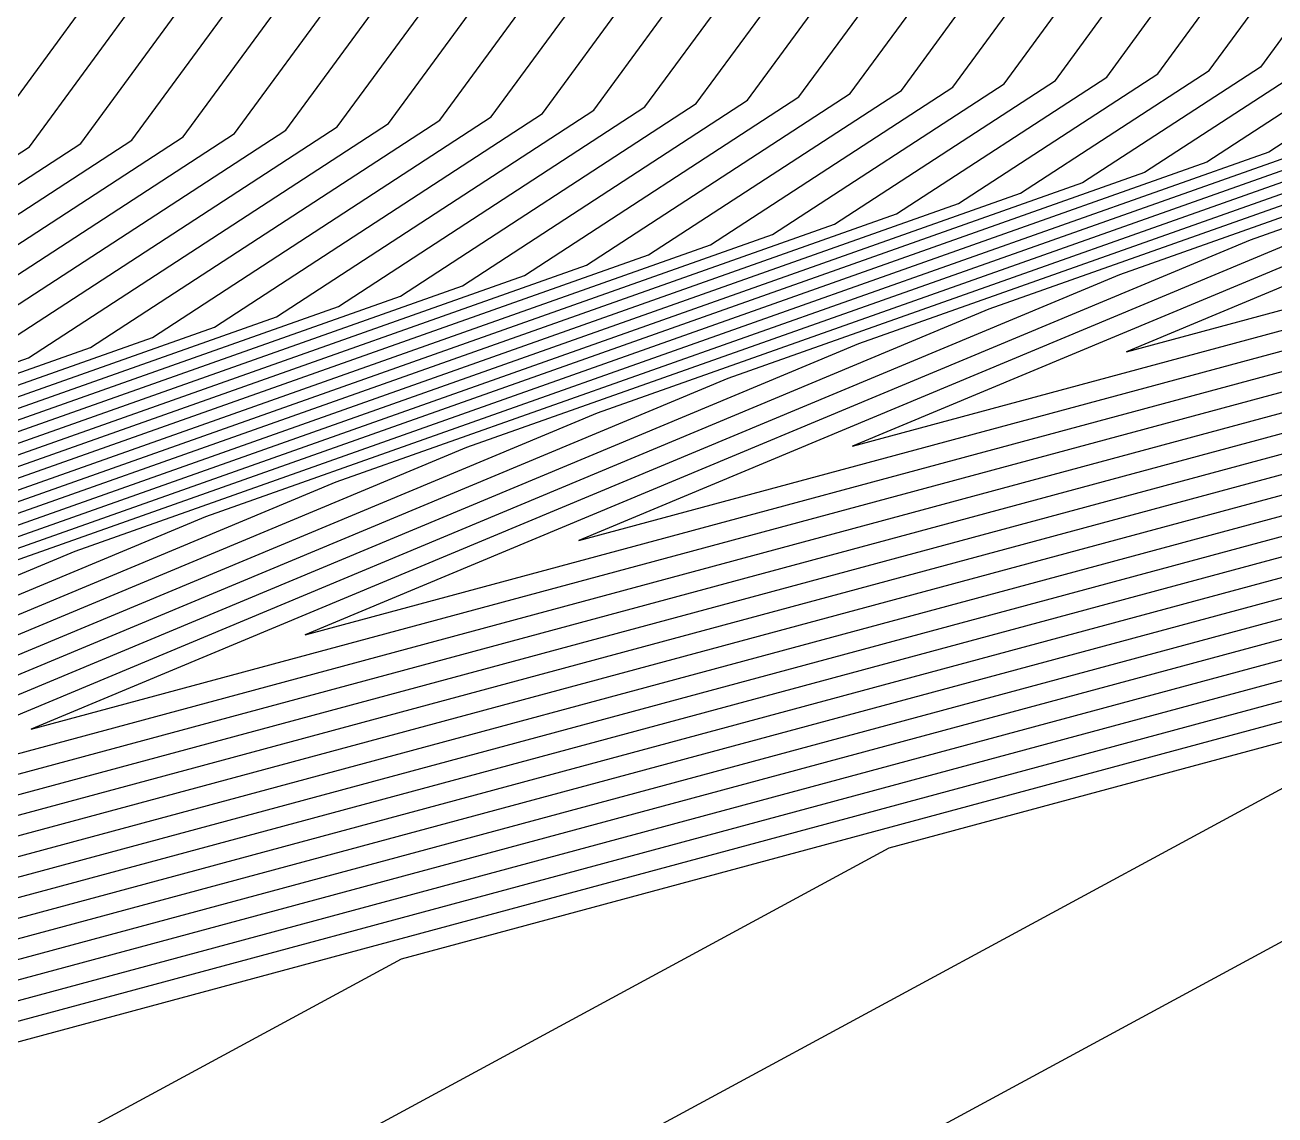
# Model space of a CAD drawing. Header units: metres. Extents: x 419582 to 423558, y 4805372 to 4807539.
# Drawn here: x 423111.4 to 423201.9, y 4807348.6 to 4807427.5 of the extents above; entities that cross this region are included whole.
import ezdxf

# ---------------------------------------------------------------- set-up
doc = ezdxf.new("R2010")
doc.units = ezdxf.units.M
doc.layers.add('C-TOPO-MAJR', color=9, linetype='Continuous')
doc.layers.add('C-TOPO-MINR', color=8, linetype='Continuous')

msp = doc.modelspace()

# ---------------------------------------------------------------- linework, layer by layer
at = {"layer": 'C-TOPO-MAJR', "color": 9, "linetype": 'Continuous', "lineweight": -3, "flags": 128}
for points, elevation in [([(423080.256, 4807398.153), (423111.754, 4807418.657), (423120.119, 4807430.081), (423112.16, 4807439.616), (423111.668, 4807448.836), (423107.235, 4807450.726), (423111.763, 4807461.912), (423111.763, 4807462.013), (423111.613, 4807462.163), (423105.209, 4807479.575)], 1720), ([(422973.242, 4807351.819), (423125.146, 4807405.608), (423148.886, 4807421.062), (423155.191, 4807429.672)], 1730), ([(423102.701, 4807401.88), (423130.32, 4807419.86), (423137.655, 4807429.877)], 1725), ([(423020.508, 4807364.336), (423147.591, 4807409.335), (423167.452, 4807422.264), (423172.727, 4807429.467)], 1735), ([(423067.774, 4807376.852), (423170.036, 4807413.063), (423186.018, 4807423.467), (423190.263, 4807429.263)], 1740), ([(423204.584, 4807424.669), (423192.481, 4807416.79), (423115.04, 4807389.369), (422953.341, 4807321.817), (423311.402, 4807418.357)], 1745), ([(423209.572, 4807414.402), (423151.526, 4807390.152), (423280.061, 4807424.808)], 1755), ([(423214.926, 4807420.518), (423162.306, 4807401.885), (423052.433, 4807355.985), (423295.732, 4807421.583)], 1750), ([(422920.775, 4807220.153), (423017.996, 4807277.692), (423149.13, 4807316.371), (423009.148, 4807322.982), (423032.812, 4807335.794), (423327.073, 4807415.132)], 1740), ([(422989.562, 4807239.195), (423074.618, 4807289.535), (423242.138, 4807338.946), (423149.098, 4807343.34), (423209.281, 4807375.923)], 1735)]:
    msp.add_lwpolyline(points, dxfattribs=dict(at, elevation=elevation))
at = {"layer": 'C-TOPO-MINR', "color": 8, "linetype": 'Continuous', "lineweight": -3, "flags": 128}
for points, elevation in [([(423089.234, 4807399.644), (423119.181, 4807419.138), (423127.134, 4807429.999), (423118.028, 4807440.906), (423117.569, 4807449.516), (423111.738, 4807452.002), (423117.694, 4807466.718), (423117.694, 4807466.724), (423117.498, 4807466.921), (423117.028, 4807468.198), (423117.121, 4807468.291), (423117.214, 4807468.384), (423109.251, 4807481.384)], 1722), ([(423093.723, 4807400.389), (423122.894, 4807419.379), (423130.641, 4807429.958), (423120.963, 4807441.551), (423120.52, 4807449.855), (423113.99, 4807452.64), (423119.839, 4807467.092), (423120.841, 4807467.783), (423119.38, 4807467.753), (423119.38, 4807468.109), (423119.358, 4807468.131), (423118.756, 4807469.422), (423118.73, 4807469.449), (423111.286, 4807481.602)], 1723), ([(423084.745, 4807398.898), (423115.468, 4807418.898), (423123.627, 4807430.04), (423115.094, 4807440.261), (423114.619, 4807449.176), (423109.487, 4807451.364), (423114.729, 4807464.315), (423114.729, 4807464.368), (423114.555, 4807464.542), (423110.471, 4807475.647)], 1721), ([(423108.041, 4807418.417), (423116.612, 4807430.122), (423109.225, 4807438.971)], 1719), ([(422961.936, 4807349.504), (423116.168, 4807404.117), (423141.46, 4807420.581), (423148.177, 4807429.754)], 1728), ([(422963.789, 4807349.316), (423120.657, 4807404.862), (423145.173, 4807420.821), (423151.684, 4807429.713)], 1729), ([(422964.176, 4807351.141), (423111.679, 4807403.371), (423137.747, 4807420.341), (423144.67, 4807429.795)], 1727), ([(423098.212, 4807401.135), (423126.607, 4807419.619), (423134.148, 4807429.918)], 1724), ([(423107.19, 4807402.626), (423134.034, 4807420.1), (423141.162, 4807429.836)], 1726), ([(422982.695, 4807354.323), (423129.635, 4807406.353), (423152.6, 4807421.302), (423158.698, 4807429.631)], 1731), ([(422992.148, 4807356.826), (423134.124, 4807407.099), (423156.313, 4807421.543), (423162.205, 4807429.59)], 1732), ([(423001.601, 4807359.329), (423138.613, 4807407.844), (423160.026, 4807421.783), (423165.712, 4807429.549)], 1733), ([(423011.055, 4807361.833), (423143.102, 4807408.59), (423163.739, 4807422.024), (423169.22, 4807429.508)], 1734), ([(423029.961, 4807366.839), (423152.08, 4807410.081), (423171.166, 4807422.505), (423176.234, 4807429.427)], 1736), ([(423039.414, 4807369.342), (423156.569, 4807410.826), (423174.879, 4807422.745), (423179.741, 4807429.386)], 1737), ([(423048.867, 4807371.846), (423161.058, 4807411.572), (423178.592, 4807422.986), (423183.248, 4807429.345)], 1738), ([(423058.321, 4807374.349), (423165.547, 4807412.317), (423182.305, 4807423.226), (423186.755, 4807429.304)], 1739), ([(423077.227, 4807379.356), (423174.525, 4807413.808), (423189.731, 4807423.707), (423193.77, 4807429.222)], 1741), ([(423086.68, 4807381.859), (423179.014, 4807414.554), (423193.445, 4807423.947), (423197.277, 4807429.181)], 1742), ([(423096.134, 4807384.362), (423183.503, 4807415.299), (423197.158, 4807424.188), (423200.784, 4807429.14)], 1743), ([(423204.291, 4807429.099), (423200.871, 4807424.428), (423187.992, 4807416.045), (423105.587, 4807386.865)], 1744), ([(423228.478, 4807419.408), (423191.163, 4807403.819), (423273.793, 4807426.098)], 1757), ([(423212.011, 4807425.15), (423201.459, 4807418.281), (423133.946, 4807394.375), (422992.978, 4807335.484), (423305.134, 4807419.647)], 1747), ([(423219.025, 4807416.905), (423171.345, 4807396.986), (423276.927, 4807425.453)], 1756), ([(423208.297, 4807424.909), (423196.97, 4807417.536), (423124.493, 4807391.872), (422973.159, 4807328.651), (423308.268, 4807419.002)], 1746), ([(423228.394, 4807422.754), (423190.666, 4807409.395), (423111.889, 4807376.485), (423286.329, 4807423.518)], 1753), ([(423232.883, 4807423.5), (423200.119, 4807411.898), (423131.708, 4807383.319), (423283.195, 4807424.163)], 1754), ([(423223.904, 4807422.009), (423181.212, 4807406.892), (423092.07, 4807369.652), (423289.463, 4807422.873)], 1752), ([(423219.415, 4807421.263), (423171.759, 4807404.388), (423072.252, 4807362.818), (423292.598, 4807422.228)], 1751), ([(423210.437, 4807419.772), (423152.853, 4807399.382), (423032.615, 4807349.151), (423298.866, 4807420.938)], 1749), ([(423205.948, 4807419.027), (423143.4, 4807396.879), (423012.796, 4807342.318), (423302, 4807420.292)], 1748), ([(422879.503, 4807208.727), (422984.023, 4807270.586), (423093.326, 4807302.826), (422925.178, 4807310.767), (422926.931, 4807311.716), (423317.67, 4807417.067)], 1743), ([(422933.522, 4807314.983), (423314.536, 4807417.712)], 1744), ([(422893.26, 4807212.536), (422995.347, 4807272.955), (423111.927, 4807307.341), (422953.168, 4807314.839), (422962.224, 4807319.742), (423320.805, 4807416.422)], 1742), ([(422907.018, 4807216.344), (423006.672, 4807275.323), (423130.529, 4807311.856), (422981.158, 4807318.91), (422997.518, 4807327.768), (423323.939, 4807415.777)], 1741), ([(422934.532, 4807223.961), (423029.321, 4807280.06), (423167.732, 4807320.886), (423037.138, 4807327.054), (423068.106, 4807343.82), (423330.207, 4807414.487)], 1739), ([(422948.29, 4807227.77), (423040.645, 4807282.429), (423186.334, 4807325.401), (423065.128, 4807331.125), (423103.399, 4807351.845), (423333.341, 4807413.842)], 1738), ([(422962.047, 4807231.578), (423051.969, 4807284.797), (423204.935, 4807329.916), (423093.118, 4807335.197), (423138.693, 4807359.871), (423336.475, 4807413.197)], 1737), ([(422975.805, 4807235.387), (423063.294, 4807287.166), (423223.537, 4807334.431), (423121.108, 4807339.269), (423173.987, 4807367.897), (423339.609, 4807412.552)], 1736), ([(423003.319, 4807243.004), (423085.943, 4807291.903), (423260.74, 4807343.461), (423177.088, 4807347.412), (423244.575, 4807383.949)], 1734)]:
    msp.add_lwpolyline(points, dxfattribs=dict(at, elevation=elevation))

doc.saveas('drawing.dxf')
